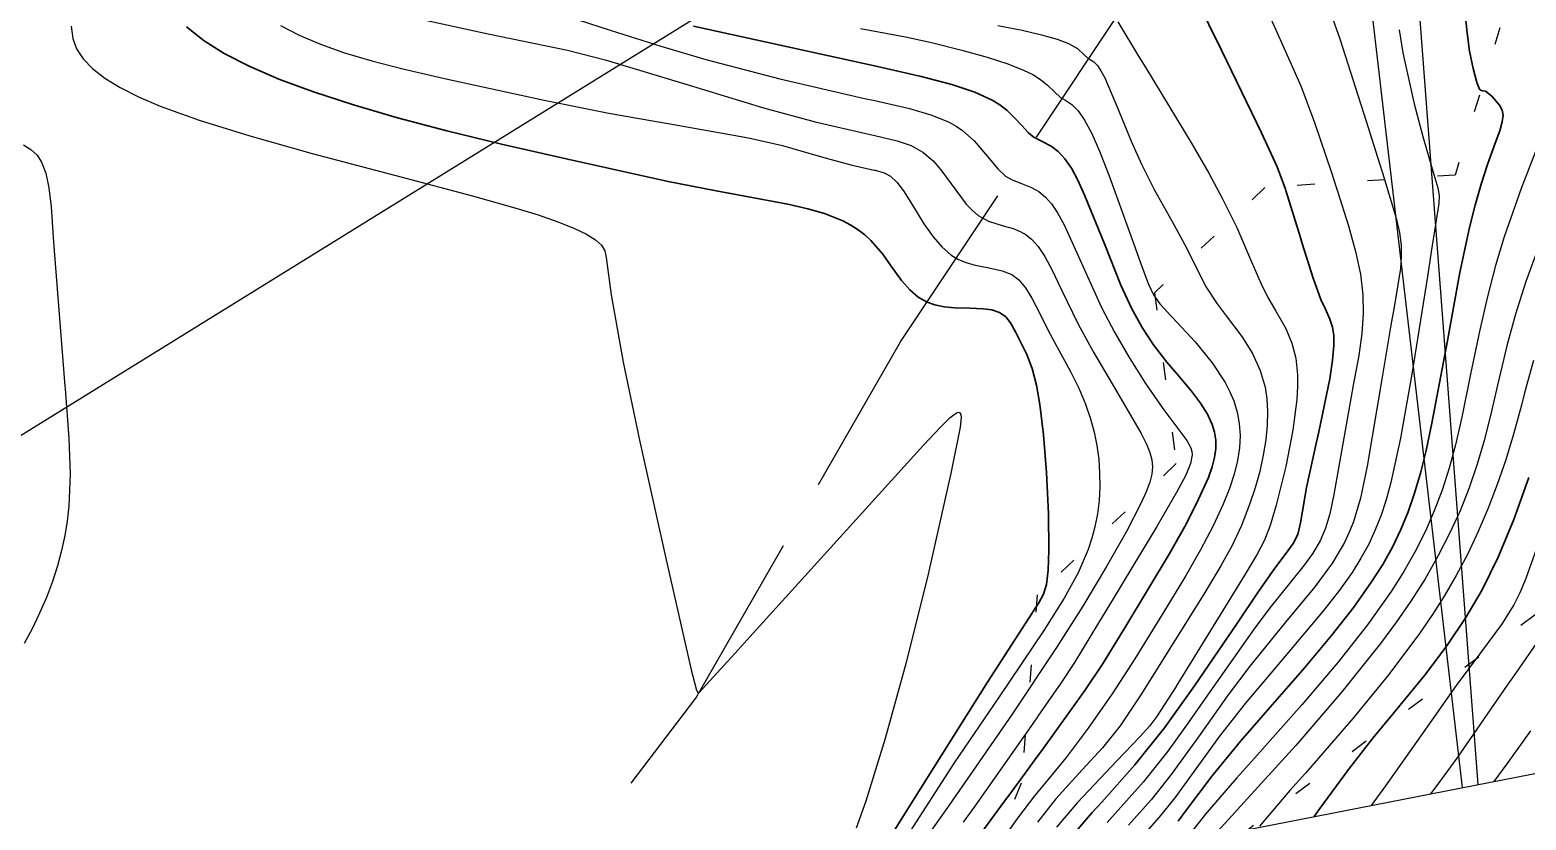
# Model space of a CAD drawing. Header units: metres. Extents: x 1233805 to 1234355, y 654698 to 655114.
# Drawn here: x 1234228.61 to 1234271.17, y 654728.76 to 654751.24 of the extents above; entities that cross this region are included whole.
import ezdxf

# ---------------------------------------------------------------- set-up
doc = ezdxf.new("R2010")
doc.units = ezdxf.units.M
doc.linetypes.add('ИИDash_05_15', pattern=[2, 0.5, -1.5])
doc.linetypes.add('ИИDash_50_20', pattern=[7, 5, -2])
for name, color, linetype, lineweight in [('ИИ_ГОРИЗОНТАЛИ_ОСН', 32, 'Continuous', 25), ('ИИ_ГОРИЗОНТАЛИ_УТОЛЩ', 32, 'Continuous', 30), ('ИИ_ДОРОГИ_АД', 7, 'Continuous', 25), ('ИИ_ЛЭП_ВН', 250, 'Continuous', 25), ('ИИ_ЛЭП_НН', 250, 'Continuous', 25), ('ИИ_УГОДЬЯ', 7, 'Continuous', 25)]:
    doc.layers.add(name, color=color, linetype=linetype, lineweight=lineweight)
doc.layers.add('Оформление точек', color=7, linetype='Continuous')

msp = doc.modelspace()

# ---------------------------------------------------------------- linework, layer by layer
at = {"layer": 'ИИ_ГОРИЗОНТАЛИ_ОСН'}
for points, elevation in [([(1234263.416, 654752.658), (1234264.051, 654751.237), (1234264.755, 654749.647), (1234265.152, 654748.601), (1234265.628, 654747.184), (1234265.756, 654746.793), (1234265.803, 654746.649), (1234266.117, 654745.666), (1234266.317, 654744.938), (1234266.452, 654744.285), (1234266.523, 654743.7), (1234266.535, 654743.167), (1234266.496, 654742.597), (1234266.41, 654741.974), (1234266.25, 654741.128), (1234266.177, 654740.754), (1234265.885, 654739.093), (1234265.699, 654738.02), (1234265.583, 654737.47), (1234265.462, 654737.063), (1234265.308, 654736.705), (1234265.101, 654736.354), (1234264.849, 654736.007), (1234264.428, 654735.479), (1234263.88, 654734.795), (1234263.43, 654734.201), (1234262.283, 654732.568), (1234261.509, 654731.454), (1234260.976, 654730.717), (1234260.272, 654729.831), (1234259.476, 654728.94), (1234259.246, 654728.691)], 24.5), ([(1234237.239, 654752.088), (1234241.644, 654751.127), (1234242.609, 654750.933), (1234243.895, 654750.666), (1234244.969, 654750.39), (1234247.239, 654749.702), (1234249.476, 654749.022), (1234250.941, 654748.628), (1234252.505, 654748.267), (1234252.645, 654748.236), (1234253.272, 654748.086), (1234253.677, 654747.946), (1234254.01, 654747.763), (1234254.297, 654747.518), (1234254.517, 654747.261), (1234254.81, 654746.858), (1234255.241, 654746.284), (1234255.415, 654746.099), (1234255.582, 654745.96), (1234255.872, 654745.802), (1234256.288, 654745.669), (1234256.572, 654745.585), (1234256.773, 654745.505), (1234256.949, 654745.406), (1234257.101, 654745.286), (1234257.285, 654745.08), (1234257.472, 654744.796), (1234257.672, 654744.425), (1234257.951, 654743.841), (1234258.426, 654742.866), (1234258.864, 654742.068), (1234259.518, 654740.961), (1234260.221, 654739.755), (1234260.371, 654739.457), (1234260.466, 654739.22), (1234260.521, 654739.008), (1234260.538, 654738.806), (1234260.519, 654738.597), (1234260.462, 654738.368), (1234260.363, 654738.101), (1234260.212, 654737.767), (1234259.798, 654736.965), (1234259.234, 654735.969), (1234258.558, 654734.848), (1234257.812, 654733.668), (1234256.529, 654731.741), (1234254.861, 654729.336), (1234254.817, 654729.273), (1234254.019, 654728.134)], 21), ([(1234243.552, 654751.739), (1234245.108, 654751.23), (1234246.549, 654750.78), (1234247.831, 654750.402), (1234249.934, 654749.846), (1234252.346, 654749.292), (1234252.64, 654749.227), (1234253.626, 654748.999), (1234254.26, 654748.815), (1234254.751, 654748.615), (1234254.955, 654748.503), (1234255.137, 654748.381), (1234255.463, 654748.085), (1234255.841, 654747.637), (1234256.137, 654747.282), (1234256.362, 654747.079), (1234256.547, 654746.972), (1234256.813, 654746.867), (1234257.097, 654746.755), (1234257.307, 654746.637), (1234257.496, 654746.485), (1234257.667, 654746.294), (1234257.839, 654746.037), (1234258.025, 654745.696), (1234258.521, 654744.602), (1234259.09, 654743.341), (1234259.454, 654742.642), (1234259.873, 654741.917), (1234260.341, 654741.179), (1234260.83, 654740.472), (1234261.261, 654739.899), (1234261.515, 654739.557), (1234261.627, 654739.348), (1234261.656, 654739.247), (1234261.664, 654739.145), (1234261.619, 654738.905), (1234261.483, 654738.574), (1234261.231, 654738.092), (1234260.664, 654737.113), (1234259.703, 654735.522), (1234259.449, 654735.103), (1234258.977, 654734.322), (1234258.316, 654733.242), (1234257.929, 654732.653), (1234257.278, 654731.713), (1234257.264, 654731.693), (1234257.227, 654731.641), (1234255.485, 654729.153), (1234255.158, 654728.696)], 21.5), ([(1234265.611, 654751.705), (1234265.865, 654750.981), (1234266.616, 654748.645), (1234267, 654747.437), (1234267.084, 654747.176), (1234267.475, 654745.887), (1234267.565, 654745.474), (1234267.611, 654745.113), (1234267.617, 654744.799), (1234267.592, 654744.454), (1234267.425, 654743.41), (1234267.323, 654742.838), (1234267.077, 654741.356), (1234266.646, 654738.823), (1234266.453, 654737.916), (1234266.253, 654737.247), (1234266.134, 654736.947), (1234265.998, 654736.658), (1234265.658, 654736.08), (1234265.154, 654735.394), (1234264.324, 654734.384), (1234263.305, 654733.138), (1234262.687, 654732.316), (1234261.892, 654731.196), (1234261.074, 654730.053), (1234260.502, 654729.334), (1234259.855, 654728.61)], 25), ([(1234229.776, 654751.345), (1234229.827, 654750.996), (1234229.935, 654750.704), (1234230.12, 654750.42), (1234230.383, 654750.144), (1234230.736, 654749.869), (1234231.173, 654749.599), (1234231.698, 654749.333), (1234232.308, 654749.071), (1234233.416, 654748.673), (1234234.857, 654748.225), (1234236.637, 654747.724), (1234239.161, 654747.056), (1234241.159, 654746.528), (1234242.395, 654746.181), (1234243.063, 654745.974), (1234243.624, 654745.78), (1234244.081, 654745.597), (1234244.439, 654745.424), (1234244.694, 654745.265), (1234244.866, 654745.11), (1234244.96, 654744.955), (1234244.999, 654744.765), (1234244.999, 654744.764), (1234245.143, 654743.704), (1234245.482, 654741.788), (1234245.95, 654739.564), (1234246.687, 654736.244), (1234247.419, 654733.029), (1234247.569, 654732.454), (1234247.609, 654732.385), (1234247.656, 654732.4), (1234248.757, 654733.603), (1234249.098, 654733.979), (1234254.028, 654739.42), (1234254.514, 654739.948), (1234254.784, 654740.216), (1234254.96, 654740.346), (1234255.018, 654740.361), (1234255.059, 654740.345), (1234255.084, 654740.297), (1234255.095, 654740.214), (1234255.072, 654739.935), (1234254.814, 654738.663), (1234254.153, 654735.754), (1234253.53, 654733.238), (1234252.938, 654731.076), (1234252.383, 654729.293), (1234252.114, 654728.528)], 19.5), ([(1234235.735, 654751.362), (1234236.263, 654751.087), (1234236.876, 654750.829), (1234237.556, 654750.59), (1234238.335, 654750.359), (1234239.217, 654750.133), (1234240.402, 654749.861), (1234243.234, 654749.236), (1234245.121, 654748.86), (1234246.927, 654748.548), (1234249.049, 654748.169), (1234250.013, 654747.946), (1234251.061, 654747.651), (1234251.402, 654747.551), (1234251.991, 654747.394), (1234252.619, 654747.251), (1234252.65, 654747.245), (1234252.907, 654747.176), (1234253.089, 654747.078), (1234253.267, 654746.91), (1234253.458, 654746.656), (1234253.708, 654746.25), (1234254.034, 654745.723), (1234254.298, 654745.35), (1234254.553, 654745.056), (1234254.803, 654744.841), (1234255.004, 654744.72), (1234255.232, 654744.623), (1234255.49, 654744.549), (1234255.842, 654744.479), (1234256.263, 654744.388), (1234256.534, 654744.279), (1234256.739, 654744.127), (1234256.928, 654743.905), (1234257.111, 654743.608), (1234257.349, 654743.135), (1234257.569, 654742.691), (1234257.872, 654742.131), (1234258.206, 654741.517), (1234258.44, 654741.042), (1234258.631, 654740.595), (1234258.779, 654740.169), (1234258.879, 654739.798), (1234258.955, 654739.415), (1234259.008, 654739.025), (1234259.036, 654738.631), (1234259.04, 654738.238), (1234259.018, 654737.849), (1234258.972, 654737.47), (1234258.902, 654737.103), (1234258.817, 654736.781), (1234258.711, 654736.458), (1234258.425, 654735.793), (1234258.028, 654735.067), (1234257.452, 654734.154), (1234256.174, 654732.265), (1234254.9, 654730.387), (1234253.641, 654728.446)], 20.5), ([(1234252.232, 654751.279), (1234252.491, 654751.232), (1234253.516, 654751.044), (1234254.256, 654750.879), (1234255.118, 654750.665), (1234255.838, 654750.465), (1234256.425, 654750.274), (1234256.874, 654750.096), (1234257.132, 654749.966), (1234257.357, 654749.824), (1234257.552, 654749.671), (1234257.748, 654749.479), (1234257.921, 654749.318), (1234258.043, 654749.246), (1234258.248, 654749.118), (1234258.424, 654748.937), (1234258.608, 654748.669), (1234258.8, 654748.308), (1234259.031, 654747.789), (1234259.308, 654747.09), (1234260.049, 654745.038), (1234260.197, 654744.616), (1234260.415, 654744.027), (1234260.571, 654743.698), (1234260.749, 654743.444), (1234261.068, 654743.099), (1234261.103, 654743.063), (1234261.752, 654742.367), (1234262.236, 654741.768), (1234262.604, 654741.205), (1234262.743, 654740.939), (1234262.852, 654740.684), (1234262.95, 654740.366), (1234263.009, 654740.038), (1234263.03, 654739.701), (1234263.012, 654739.35), (1234262.956, 654738.986), (1234262.862, 654738.602), (1234262.727, 654738.193), (1234262.549, 654737.746), (1234262.263, 654737.13), (1234261.905, 654736.447), (1234261.474, 654735.693), (1234260.89, 654734.726), (1234260.033, 654733.343), (1234259.388, 654732.347), (1234258.711, 654731.368), (1234258.087, 654730.535), (1234257.562, 654729.902), (1234257.18, 654729.447), (1234256.699, 654728.815), (1234256.129, 654728.005)], 22.5), ([(1234256.138, 654751.362), (1234256.827, 654751.23), (1234257.385, 654751.103), (1234257.823, 654750.978), (1234258.151, 654750.853), (1234258.403, 654750.708), (1234258.608, 654750.524), (1234258.7, 654750.437), (1234258.764, 654750.399), (1234258.874, 654750.328), (1234258.971, 654750.228), (1234259.073, 654750.078), (1234259.181, 654749.876), (1234259.569, 654748.955), (1234259.932, 654748.073), (1234260.225, 654747.418), (1234260.588, 654746.7), (1234261.094, 654745.789), (1234261.51, 654745.038), (1234261.766, 654744.516), (1234262.069, 654743.918), (1234262.38, 654743.441), (1234262.637, 654743.108), (1234263.082, 654742.517), (1234263.384, 654742.031), (1234263.605, 654741.551), (1234263.743, 654741.074), (1234263.793, 654740.74), (1234263.813, 654740.378), (1234263.802, 654739.99), (1234263.761, 654739.576), (1234263.69, 654739.137), (1234263.589, 654738.679), (1234263.459, 654738.207), (1234263.303, 654737.733), (1234263.072, 654737.141), (1234262.804, 654736.573), (1234262.483, 654735.988), (1234261.995, 654735.181), (1234260.212, 654732.323), (1234259.621, 654731.443), (1234259.117, 654730.816), (1234258.543, 654730.186), (1234257.794, 654729.358), (1234257.264, 654728.701)], 23), ([(1234259.555, 654751.469), (1234260.171, 654750.445), (1234260.346, 654750.163), (1234261.659, 654747.998), (1234262.139, 654747.161), (1234262.521, 654746.455), (1234262.934, 654745.614), (1234263.358, 654744.64), (1234263.618, 654744.037), (1234263.812, 654743.642), (1234264.05, 654743.236), (1234264.334, 654742.74), (1234264.507, 654742.331), (1234264.617, 654741.897), (1234264.664, 654741.424), (1234264.664, 654741.095), (1234264.641, 654740.722), (1234264.528, 654739.848), (1234264.328, 654738.817), (1234264.058, 654737.719), (1234263.886, 654737.142), (1234263.721, 654736.719), (1234263.516, 654736.319), (1234263.147, 654735.704), (1234261.659, 654733.287), (1234261.215, 654732.566), (1234261.209, 654732.556), (1234260.656, 654731.692), (1234260.454, 654731.433), (1234260.179, 654731.127), (1234259.522, 654730.439), (1234258.404, 654729.259), (1234257.809, 654728.559)], 23.5), ([(1234267.553, 654751.239), (1234267.665, 654750.589), (1234267.982, 654749.135), (1234268.225, 654748.205), (1234268.495, 654747.29), (1234268.545, 654747.13), (1234268.66, 654746.745), (1234268.698, 654746.526), (1234268.686, 654746.296), (1234268.594, 654745.699), (1234268.469, 654744.922), (1234268.36, 654744.226), (1234267.923, 654741.5), (1234267.593, 654739.625), (1234267.323, 654738.361), (1234267.189, 654737.871), (1234267.044, 654737.43), (1234266.878, 654737.012), (1234266.689, 654736.611), (1234266.47, 654736.213), (1234266.215, 654735.806), (1234265.858, 654735.301), (1234265.414, 654734.726), (1234264.118, 654733.183), (1234263.18, 654732.076), (1234262.449, 654731.147), (1234261.646, 654730.045), (1234261.172, 654729.389), (1234260.732, 654728.837), (1234260.234, 654728.28)], 25.5), ([(1234271.751, 654748.583), (1234271.022, 654746.728), (1234270.54, 654745.353), (1234270.295, 654744.533), (1234270.067, 654743.656), (1234269.85, 654742.709), (1234269.59, 654741.449), (1234269.336, 654740.22), (1234269.154, 654739.435), (1234268.974, 654738.766), (1234268.777, 654738.146), (1234268.556, 654737.558), (1234268.303, 654736.976), (1234268.016, 654736.403), (1234267.692, 654735.832), (1234267.329, 654735.258), (1234266.656, 654734.314), (1234265.808, 654733.239), (1234264.791, 654732.039), (1234263.439, 654730.518), (1234262.93, 654729.95), (1234262.038, 654728.92), (1234261.45, 654728.171)], 26.5), ([(1234228.425, 654747.974), (1234228.635, 654747.841), (1234228.807, 654747.674), (1234228.939, 654747.473), (1234229.056, 654747.166), (1234229.143, 654746.75), (1234229.206, 654746.208), (1234229.27, 654745.34), (1234229.288, 654745.075), (1234229.603, 654741.103), (1234229.609, 654741.029), (1234229.717, 654739.624), (1234229.747, 654738.601), (1234229.71, 654737.685), (1234229.664, 654737.262), (1234229.6, 654736.857), (1234229.507, 654736.429), (1234229.389, 654735.989), (1234229.244, 654735.543), (1234229.074, 654735.093), (1234228.88, 654734.64), (1234228.667, 654734.199), (1234228.44, 654733.78)], 19), ([(1234271.525, 654745.089), (1234271.161, 654744.083), (1234270.862, 654743.147), (1234270.617, 654742.248), (1234270.354, 654741.128), (1234270.185, 654740.391), (1234269.982, 654739.588), (1234269.776, 654738.884), (1234269.546, 654738.212), (1234269.287, 654737.56), (1234268.991, 654736.909), (1234268.66, 654736.265), (1234268.292, 654735.624), (1234267.886, 654734.984), (1234267.483, 654734.402), (1234267.023, 654733.778), (1234265.927, 654732.404), (1234264.616, 654730.88), (1234262.952, 654729.048), (1234262.805, 654728.887), (1234262.265, 654728.297)], 27), ([(1234271.373, 654741.837), (1234271.125, 654740.914), (1234271.034, 654740.561), (1234270.81, 654739.741), (1234270.587, 654739.009), (1234270.347, 654738.307), (1234270.089, 654737.632), (1234269.807, 654736.972), (1234269.505, 654736.335), (1234269.181, 654735.72), (1234268.836, 654735.126), (1234268.505, 654734.605), (1234268.134, 654734.061), (1234267.266, 654732.899), (1234266.239, 654731.644), (1234264.887, 654730.094), (1234264.446, 654729.595), (1234263.583, 654728.584)], 27.5), ([(1234271.604, 654736.879), (1234271.158, 654735.632), (1234270.986, 654735.225), (1234270.814, 654734.878), (1234270.471, 654734.325), (1234269.899, 654733.551), (1234269.176, 654732.582), (1234268.175, 654731.158), (1234267.172, 654729.727), (1234266.763, 654729.175)], 28.5), ([(1234271.536, 654733.9), (1234270.881, 654732.954), (1234270.633, 654732.591), (1234269.201, 654730.522), (1234268.657, 654729.777), (1234268.447, 654729.504)], 29), ([(1234271.29, 654731.301), (1234270.643, 654730.396), (1234270.248, 654729.856)], 29.5)]:
    msp.add_lwpolyline(points, dxfattribs=dict(at, elevation=elevation))
at = {"layer": 'ИИ_ГОРИЗОНТАЛИ_УТОЛЩ'}
for points, elevation in [([(1234261.778, 654752.136), (1234262.498, 654750.664), (1234263.644, 654748.312), (1234264.083, 654747.347), (1234264.318, 654746.706), (1234264.318, 654746.704), (1234264.329, 654746.672), (1234264.739, 654745.361), (1234264.801, 654745.158), (1234265.105, 654744.178), (1234265.331, 654743.568), (1234265.46, 654743.291), (1234265.588, 654743.009), (1234265.658, 654742.785), (1234265.695, 654742.54), (1234265.7, 654742.26), (1234265.664, 654741.847), (1234265.582, 654741.314), (1234265.268, 654739.806), (1234265.192, 654739.469), (1234264.921, 654738.222), (1234264.807, 654737.547), (1234264.753, 654737.218), (1234264.672, 654736.88), (1234264.544, 654736.628), (1234264.387, 654736.417), (1234264, 654735.899), (1234263.555, 654735.264), (1234262.935, 654734.344), (1234261.734, 654732.575), (1234260.877, 654731.381), (1234260.041, 654730.328), (1234259.097, 654729.27), (1234258.825, 654728.975), (1234258.311, 654728.371)], 24), ([(1234269.435, 654751.684), (1234269.486, 654751.157), (1234269.561, 654750.636), (1234269.657, 654750.141), (1234269.761, 654749.746), (1234269.845, 654749.553), (1234269.885, 654749.517), (1234269.939, 654749.507), (1234270.012, 654749.493), (1234270.191, 654749.356), (1234270.407, 654749.099), (1234270.486, 654748.957), (1234270.511, 654748.813), (1234270.489, 654748.623), (1234270.416, 654748.367), (1234270.289, 654748.02), (1234270.068, 654747.412), (1234269.885, 654746.849), (1234269.714, 654746.251), (1234269.555, 654745.617), (1234269.286, 654744.339), (1234268.917, 654742.35), (1234268.487, 654740.05), (1234268.32, 654739.269), (1234268.162, 654738.627), (1234267.995, 654738.056), (1234267.812, 654737.53), (1234267.602, 654737.021), (1234267.362, 654736.525), (1234267.087, 654736.032), (1234266.772, 654735.532), (1234266.266, 654734.819), (1234265.633, 654734.009), (1234264.873, 654733.098), (1234263.823, 654731.893), (1234263.055, 654731.013), (1234262.234, 654730.018), (1234261.505, 654729.047), (1234261.27, 654728.725)], 26), ([(1234233.064, 654751.324), (1234233.558, 654750.931), (1234234.135, 654750.565), (1234234.84, 654750.204), (1234235.687, 654749.84), (1234236.677, 654749.474), (1234237.809, 654749.104), (1234239.064, 654748.738), (1234240.469, 654748.366), (1234242.016, 654747.989), (1234243.941, 654747.549), (1234246.757, 654746.924), (1234248.13, 654746.657), (1234248.539, 654746.587), (1234250.161, 654746.286), (1234250.737, 654746.15), (1234251.206, 654746.012), (1234251.73, 654745.803), (1234251.957, 654745.683), (1234252.164, 654745.552), (1234252.353, 654745.407), (1234252.53, 654745.247), (1234252.868, 654744.856), (1234253.107, 654744.52), (1234253.399, 654744.113), (1234253.635, 654743.843), (1234253.875, 654743.637), (1234254.125, 654743.494), (1234254.348, 654743.417), (1234254.612, 654743.364), (1234254.918, 654743.333), (1234255.339, 654743.318), (1234255.725, 654743.303), (1234255.968, 654743.272), (1234256.189, 654743.2), (1234256.364, 654743.079), (1234256.504, 654742.908), (1234256.655, 654742.629), (1234256.712, 654742.516), (1234256.769, 654742.406), (1234256.966, 654742.001), (1234257.112, 654741.602), (1234257.236, 654741.131), (1234257.336, 654740.583), (1234257.44, 654739.718), (1234257.524, 654738.646), (1234257.578, 654737.47), (1234257.591, 654736.439), (1234257.571, 654735.87), (1234257.521, 654735.464), (1234257.442, 654735.186), (1234257.305, 654734.94), (1234257.212, 654734.799), (1234255.842, 654732.679), (1234253.575, 654729.079), (1234251.822, 654726.256)], 20), ([(1234247.486, 654751.35), (1234250.637, 654750.655), (1234252.634, 654750.219), (1234253.962, 654749.915), (1234254.833, 654749.687), (1234255.488, 654749.468), (1234255.976, 654749.243), (1234256.198, 654749.103), (1234256.405, 654748.942), (1234256.599, 654748.759), (1234256.821, 654748.517), (1234257.006, 654748.316), (1234257.141, 654748.199), (1234257.401, 654748.062), (1234257.657, 654747.934), (1234257.858, 654747.782), (1234258.05, 654747.573), (1234258.234, 654747.301), (1234258.414, 654746.965), (1234258.618, 654746.523), (1234259.171, 654745.157), (1234259.643, 654743.979), (1234259.944, 654743.325), (1234260.245, 654742.771), (1234260.566, 654742.28), (1234260.949, 654741.785), (1234261.251, 654741.431), (1234261.647, 654740.962), (1234261.909, 654740.617), (1234262.106, 654740.304), (1234262.24, 654740.016), (1234262.306, 654739.792), (1234262.339, 654739.565), (1234262.337, 654739.329), (1234262.303, 654739.077), (1234262.234, 654738.804), (1234262.129, 654738.5), (1234261.795, 654737.76), (1234261.455, 654737.113), (1234261.012, 654736.326), (1234259.784, 654734.271), (1234259.115, 654733.191), (1234258.615, 654732.446), (1234257.387, 654730.737), (1234257.241, 654730.535), (1234257.022, 654730.233), (1234256.479, 654729.492), (1234256.329, 654729.292), (1234255.475, 654728.124)], 22), ([(1234271.243, 654738.507), (1234270.817, 654737.31), (1234270.374, 654736.24), (1234269.915, 654735.308), (1234269.455, 654734.523), (1234268.91, 654733.716), (1234268.275, 654732.875), (1234267.4, 654731.804), (1234266.811, 654731.088), (1234266.116, 654730.195), (1234265.304, 654729.086), (1234265.136, 654728.857)], 28)]:
    msp.add_lwpolyline(points, dxfattribs=dict(at, elevation=elevation))
at = {"layer": 'ИИ_ДОРОГИ_АД', "linetype": 'ИИDash_50_20'}
msp.add_lwpolyline([(1234241.467, 654724.232), (1234247.552, 654732.23), (1234253.366, 654742.36), (1234259.586, 654751.709), (1234261.049, 654752.969), (1234267.71, 654757.565)], dxfattribs=at)
at = {"layer": 'ИИ_ЛЭП_ВН'}
for points in [[(1234249.351, 654825.911), (1234265.551, 654785.678), (1234269.79, 654729.767)], [(1234249.351, 654825.911), (1234262.875, 654785.279), (1234269.346, 654729.68)]]:
    msp.add_lwpolyline(points, dxfattribs=at)
at = {"layer": 'ИИ_ЛЭП_НН'}
msp.add_lwpolyline([(1234301.454, 654784.799), (1234260.54, 654759.634), (1234225.508, 654737.946), (1234210.181, 654726.963)], dxfattribs=at)
at = {"layer": 'ИИ_УГОДЬЯ', "linetype": 'ИИDash_05_15'}
for points in [[(1234296.752, 654770.068), (1234288.165, 654772.359), (1234281.136, 654765.984), (1234279.18, 654764.535), (1234277.586, 654765.766), (1234277.296, 654767.505), (1234272.876, 654765.984), (1234268.153, 654759.303), (1234268.964, 654756.276), (1234271.013, 654753.029), (1234270.421, 654751.298), (1234269.146, 654747.108), (1234263.737, 654746.754), (1234260.596, 654743.76), (1234261.211, 654738.899), (1234257.261, 654735.168), (1234256.8, 654729.804), (1234256.112, 654728.108), (1234254.283, 654726.737)], [(1234282.361, 654732.223), (1234282.254, 654734.108), (1234277.69, 654736.359), (1234273.978, 654734.351), (1234271.422, 654734.595), (1234263.267, 654728.492)]]:
    msp.add_lwpolyline(points, dxfattribs=at)
at = {"layer": 'Оформление точек', "color": 41}
msp.add_lwpolyline([(1234024.617, 654701.92), (1234177.241, 654711.682), (1234295.345, 654734.761), (1234323.422, 654753.319), (1234327.972, 654819.626), (1234312.866, 654855.488), (1234309.369, 654887.84), (1234283.108, 654912.091), (1234263.065, 654936.588)], dxfattribs=at)

doc.saveas('drawing.dxf')
